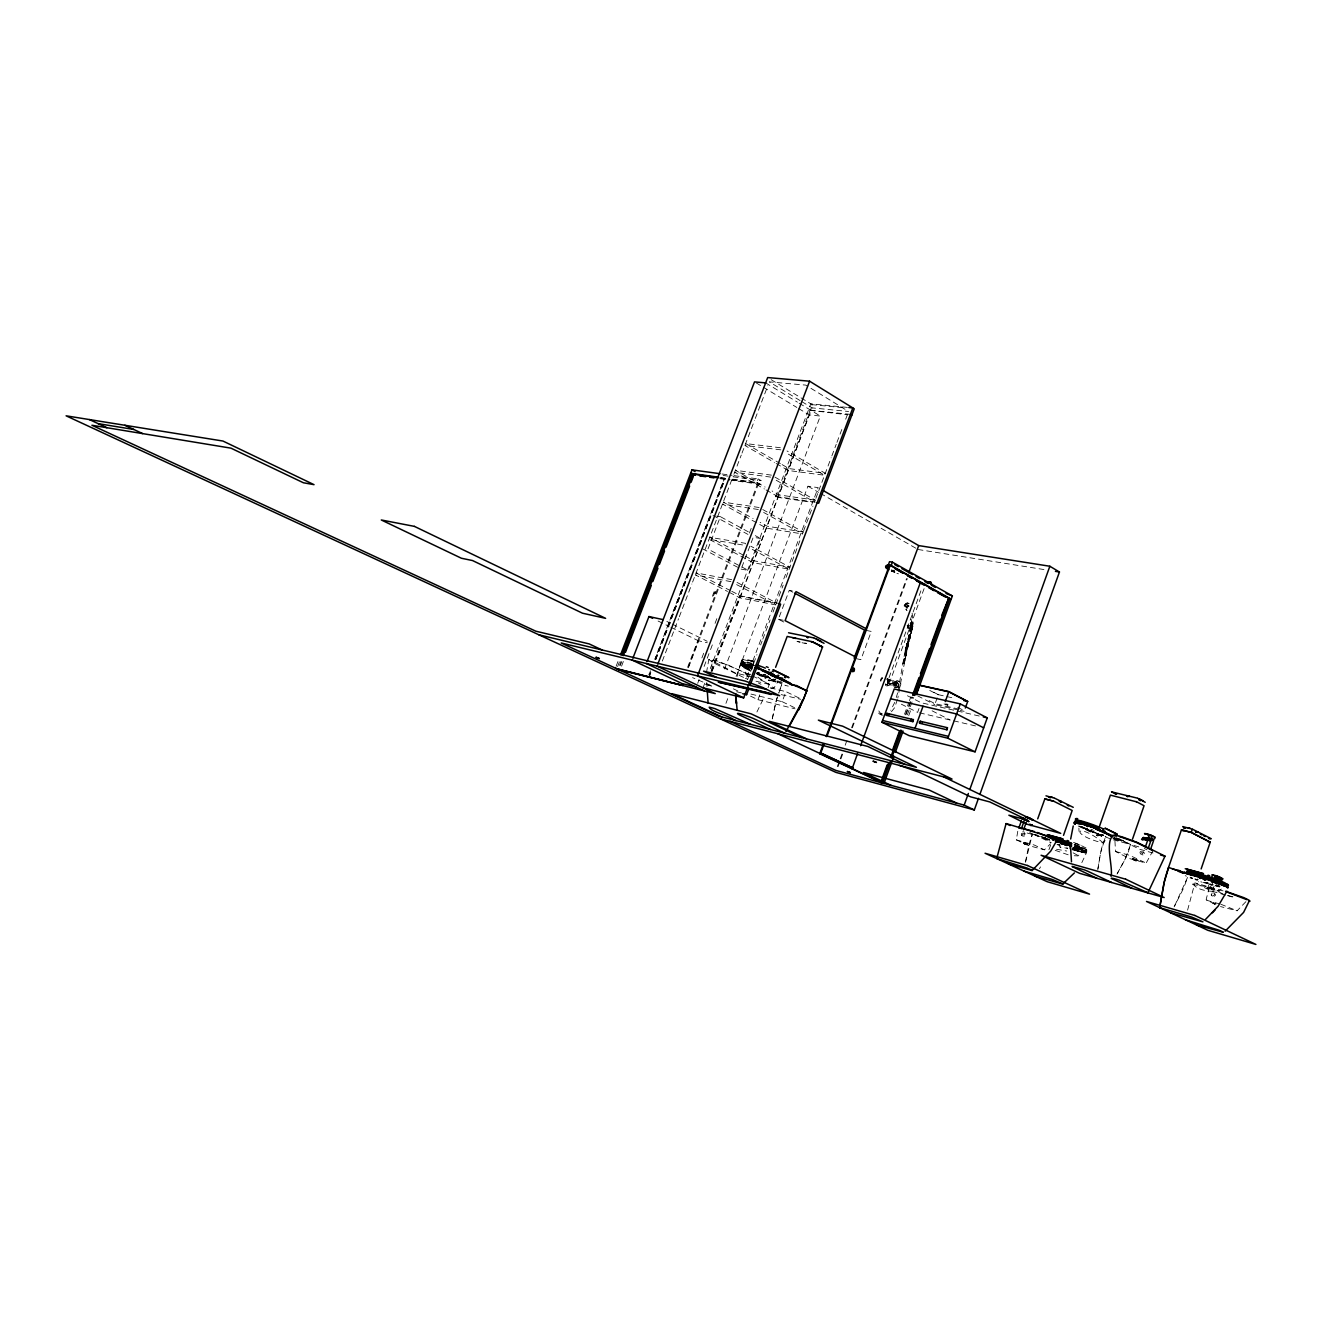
<?xml version="1.0" encoding="UTF-8"?>
<svg xmlns="http://www.w3.org/2000/svg" width="1322" height="1322" viewBox="0 0 1322 1322"><rect width="100%" height="100%" fill="white"/><g stroke="black" fill="none" stroke-linecap="round" stroke-linejoin="round"><path stroke-width="0.75" stroke-dasharray="5 3.75" d="M897.076 680.847C888.252 691.522 902.149 676.302 895.886 685.738M906.545 606.418L905.785 606.848M907.189 607.162L907.404 606.418M907.999 606.864L908.082 605.426L908.131 606.649M1194.989 878.833C1201.665 881.526 1193.749 880.039 1190.808 877.164M743.724 665.858L749.938 669.775M1082.817 851.93L1083.015 850.525L1085.329 851.021A14.641 1.289 19.8 0 0 1074.389 845.502M745.74 666.106L751.64 666.751L745.74 666.106L745.823 664.14L753.738 665.462M748.533 666.751L748.616 664.784L745.823 664.14M747.707 676.269L745.641 673.807L746.054 666.057A14.41 1.619 20.6 0 1 749.987 666.8M744.154 664.933C739.758 668.205 753.986 662.058 744.65 666.949C743.79 666.635 741.295 666.354 741.774 664.669M747.277 665.214C742.634 666.916 755.738 666.024 747.376 666.751M910.759 626.017C917.385 622.712 907.536 620.117 911.155 626.248C915.502 626.198 909.387 628 911.651 623.191C914.014 623.141 912.147 622.48 910.891 622.827C913.006 633.453 912.279 620.415 909.933 615.953M887.227 682.119A2.627 1.785 -63 0 0 887.409 679.178L887.475 681.425L887.376 680.02M887.525 684.432L888.467 680.615L887.161 678.55A3.553 2.429 -63 0 1 888.549 681.954A3.553 2.429 -63 0 1 885.459 685.176M897.109 682.4C887.822 682.02 900.332 693.72 898.563 681.623C883.493 684.085 905.57 692.745 896.994 680.847M895.688 682.846C888.252 681.706 898.762 686.746 894.713 682.615M911.651 625.785L906.181 650.226L911.949 625.802L911.536 633.585M911.949 625.802L903.736 663.743M912.23 625.835L904 663.429M912.527 625.95L904.198 663.727M895.258 685.209L897.208 685.06M897.737 683.391C889.789 679.227 898.861 690.943 895.969 682.317M910.709 623.059C915.832 623.141 908.511 623.455 912.015 622.761M911.42 625.818L910.412 630.875M907.074 625.256L911.073 625.818L910.561 630.825M912.709 626.099L908.974 641.583M912.577 626.149L909.024 641.881M910.957 625.901L905.57 650.193L911.073 625.818M911.271 628.628L912.13 626.116M911.585 628.628L911.833 626.132M910.99 628.594L911.519 626.116M893.655 570.856L893.969 570.046L894.003 571.335M1097.921 868.67L1100.78 851.88A80.84 63.621 -64.6 0 1 1102.68 844.675L1105.242 837.685L1100.433 853.45L1097.772 869.909M1221.379 889.062C1216.455 894.135 1190.461 890.169 1192.907 880.617M912.329 628.396L903.934 663.76L906.793 650.54L897.836 697.983M1082.735 851.318L1083.462 851.979L1081.446 851.566L1082.883 851.484M911.734 626.76L912.907 626.446M911.635 623.24L912.775 622.877L912.345 626.678M1073.497 842.378A15.798 1.421 19.8 0 1 1079.463 844.659L1087.461 848.707L1086.502 852.326A15.748 1.388 19.8 0 0 1078.438 848.03A16.327 1.438 19.8 0 0 1073.778 846.229A14.625 1.289 19.8 0 1 1085.081 851.963L1083.478 851.517M911.023 626.033L908.809 638.212L909.916 633.502M1025.409 862.258L1028.499 846.791A70.33 46.105 -75.4 0 1 1030.35 840.197L1032.366 834.116L1025.228 863.415M1082.586 851.781L1085.279 852.062A14.724 1.305 19.8 0 0 1075.034 846.972M737.23 676.352L740.171 664.784L750.599 666.321M772.246 718.953L776.295 700.379A91.499 61.456 -63.9 0 1 777.039 697.686M706.493 672.468L708.823 659.513L710.03 659.331A23.912 2.627 20.7 0 1 718.292 661.248L750.698 675.079M904.281 663.644L906.677 650.424L904.231 663.578M910.792 633.651L911.271 631.106M772.329 718.623L775.832 702.131L781.765 684.581L778.708 692.381M907.553 608.054L907.768 608.087M907.917 641.269L905.173 650.424L908.115 641.286M898.035 690.976L905.206 650.308L907.817 641.368L905.173 650.424M902.959 663.512L909.47 638.41A47.361 30.142 -80.1 0 0 911.122 630.759M903.124 663.594L905.785 650.721M896.349 684.713L896.085 682.036M906.462 650.308L908.396 641.352M1209.366 887.128L1206.143 899.538L1214.075 903.918M1017.775 831.257L1016.321 839.85L1028.318 845.485L1044.413 849.831L1050.511 843.767M1187.586 910.131L1194.923 882.865L1226.849 891.953M887.393 681.392L887.293 679.227L895.886 681.722M909.668 638.361L910.247 636.146M909.652 636.064L905.289 650.54M756.961 672.733L757.671 673.476L757.886 672.485M897.027 685.242L896.399 684.647M747.161 665.875L746.12 665.561M896.266 697.471L897.671 692.86M894.779 702.312L890.747 710.327M897.374 699.503L894.663 707.65L890.83 712.492M765.256 674.848L764.133 674.303L765.488 674.584M1087.345 828.977L1087.147 828.002M1209.266 883.691L1207.977 887.525C1226.502 894.135 1196.146 885.426 1210.969 888.318M1209.828 889.111L1211.398 884.732M1213.629 880.237L1210.787 888.83L1213.315 890.07M1213.001 889.376L1214.092 886.137M1212.885 903.042L1215.067 903.918M1214.505 904.578L1214.274 903.372L1216.108 903.984M1136.375 859.763C1137.416 863.101 1130.161 858.044 1134.788 859.234M1137.019 860.341L1138.093 860.44M1073.431 849.352L1081.115 851.484L1082.04 849.005L1073.811 847.336M1081.66 851.616L1082.321 849.699M1083.412 851.632L1083.032 850.558M1092.782 829.919L1091.575 829.472L1091.443 831.538M1090.766 829.803L1093.178 832.017M1085.114 850.971L1085.065 852.145L1082.916 851.484M1085.577 850.872L1085.23 851.864L1074.621 847.038M1085.973 852.062L1086.701 849.996M1093.724 832.067L1093.922 830.414M1073.91 848.873L1080.305 850.063A15.137 1.339 19.8 0 0 1083.693 850.889L1083.693 850.889M1074.836 848.542L1073.745 849.749M1026.599 844.824C1021.873 842.164 1025.459 845.981 1026.781 843.882M1023.74 843.75L1024.5 843.006M895.275 681.871C897.506 685.523 895.044 685.49 894.928 685.374M1085.659 852.194L1086.172 850.476M944.073 703.948L947.758 705.221L947.593 704.031M908.743 715.566L911.569 707.799M919.021 708.526L917.6 712.393L901.356 704.196M958.268 709.98L934.753 704.609L938.356 694.678L931.366 691.059M904.512 714.194L908.759 702.56M909.47 700.627L910.875 696.744M905.57 714.442L911.949 696.991M905.917 714.888L912.643 697.157M907.338 714.855L913.717 697.388M837.322 766.545L839.453 760.745M840.181 758.795L842.312 752.978M845.171 745.228L848.03 737.478M851.599 727.794L906.562 578.54M838.082 766.578L840.23 760.761M840.941 758.828L843.089 753.011M852.359 727.811L907.322 578.557M920.905 590.818L887.723 681.227L889.26 681.987M888.268 681.293L889.805 682.053L925.846 583.878M741.097 664.503L741.807 662.553M757.853 673.228L758.316 672.534M892.614 570.674L894.267 571.17M894.548 571.963L894.085 572.112A13.005 2.231 20.2 0 1 891.193 571.005L895.407 572.806L893.92 572.129L894.895 571.864M896.828 682.35C899.059 683.391 894.746 682.367 896.977 682.499M742.22 663.313L742.534 665.396M750.995 694.083L782.161 701.685L785.929 691.621L799.314 698.132M740.403 663.793L741.758 660.174M744.187 666.685L742.7 665.23M765.57 675.36C760.084 674.6 767.421 679.078 769.768 678.054M763.042 676.054L764.116 674.303M767.917 675.889L767.223 677.723L765.587 676.93L766.281 675.096M766.396 675.889L767.834 677.822L768.313 676.567M750.532 696.132L757.952 699.685L759.803 694.794M769.52 680.863L768.627 680.417L769.635 677.69M1048.908 849.732L1051.387 843.172M725.943 703.37L728.125 697.603M736.106 676.467L807.957 486.215L818.169 487.62L746.087 678.847M740.898 664.107L741.873 661.545M742.27 664.751L742.353 663.727A18.227 2.066 20.6 0 1 753.358 665.445M743.295 665.131L742.6 663.859M743.724 665.908L744.964 665.23L743.642 664.255M744.964 665.23L744.22 666.602L741.873 665.065M749.871 669.461L746.021 667.313L747.178 664.536L753.309 668.073M753.358 665.363L753.623 662.421M747.558 679.673L756.994 654.588M760.629 644.938L762.083 641.087M762.811 639.154L770.082 619.869M772.99 612.152L775.171 606.352M775.898 604.435L783.169 585.134M786.078 577.417L788.259 571.633M788.986 569.699L799.893 540.764M758.365 509.515L722.49 504.046L766.446 528.156L802.454 533.939L803.198 531.989L762.645 509.482M803.528 531.114L812.98 506.029M774.956 477.126L815.211 500.113L814.468 502.063L774.196 479.109M815.872 498.311L818.054 492.528M818.781 490.594L831.141 457.792M831.869 455.875L836.231 444.291M836.958 442.358L842.775 426.923M845.683 419.206L847.865 413.422M783.781 622.034L778.377 619.258L789.267 590.323L792.638 590.951M703.007 687.804L705.188 682.053M710.278 668.618L810.816 403.821L848.84 407.54M741.13 569.104L748.417 570.443L760.563 538.484L755.308 535.641M711.021 671.245L739.527 596.156L774.775 603.08M815.261 502.162L775.65 496.444L777.072 497.237L812.204 404.681L846.229 408.002M711.748 671.609L809.163 414.893L820.334 416.05L723.283 672.402M712.211 671.08L812.072 407.87L848.592 411.489M732.718 479.175L756.762 482.513L758.134 478.928L761.224 480.679L759.869 484.265L731.81 480.349M687.589 667.379L757.82 483.158L732.124 479.572M688.432 666.8L698.363 640.757L707.303 642.756M688.398 667.759L758.597 483.588L732.9 480.018M701.899 657.926L704.097 652.159M715.053 623.34L717.251 617.572M749.409 533.03L751.607 527.28M697.702 683.325L699.14 679.574M704.114 666.453L709.815 651.449M710.542 649.581L712.674 643.946M741.84 567.237L753.226 537.261L760.563 538.484M745.36 667.197L746.236 664.883M649.019 676.897L651.234 671.13L649.862 674.997M655.662 659.595L724.985 478.911M655.762 659.628L725.134 478.928L724.357 478.498L654.853 659.215M662.339 661.033L678.566 618.679M679.31 616.746L691.852 584.027M692.579 582.093L719.879 510.854M720.622 508.937L733.165 476.201M733.892 474.284L741.278 455.032M742.006 453.099L754.548 420.379M755.292 418.446L767.834 385.727M748.318 531.841L720.374 516.671L707.948 549.093L748.417 570.443M650.523 670.783L648.953 674.6L650.573 670.783M655.001 659.248L724.357 478.498M616.135 666.222L619.093 658.587M617.605 666.585L619.82 660.851M619.539 665.23L621.01 661.413M620.101 665.759L621.819 661.777M621.555 666.172L623.753 660.438M746.533 665.297L746.583 664.421M1094.467 832.794L1102.912 835.322L1097.376 833.852L1096.45 834.612M1103.573 843.139C1076.653 820.714 1067.73 834.496 1103.573 843.139L1105.655 839.619M768.082 687.688L769.272 684.135L752.499 675.955M770.445 680.45L771.668 679.657M758.018 673.328L756.845 673.493L761.687 675.988M756.928 711.98L763.835 697.785M1153.015 850.624L1146.108 863.117L1129.616 858.606L1115.504 851.467L1114.777 837.917M770.776 680.681L778.113 681.871M1081.826 862.638L1086.387 853.021L1085.197 851.682M1174.647 905.884L1187.619 877.23L1185.305 883.625A78.015 49.724 -75.9 0 1 1182.562 890.268L1174.118 906.826M1039.439 868.752L1040.53 866.885M1117.354 873.429L1124.675 860.126L1130.574 844.428L1128.426 851.649A77.783 58.829 -64.9 0 1 1125.402 858.639L1117.007 874.057M743.708 666.222L744.336 666.305M770.825 688.051L773.981 687.952L778.03 681.474M907.536 602.964L904.066 605.757L907.041 610.632M906.38 603.03L905.405 604.815M909.123 606.054L905.686 604.286L904.099 606.17M905.851 603.394C904.05 605.179 909.139 610.086 906.231 606.798M880.7 681.012C879.659 678.616 883.873 676.203 881.096 679.855A2.495 1.702 -63 0 0 881.146 681.012L882.385 677.657A2.495 1.702 -63 0 0 881.526 678.682M1212.918 902.959L1213.893 903.57M910.445 626.496L912.378 626.182M1215.149 903.835L1214.406 903.389M905.471 605.575L905.041 606.583M1096.682 834.777L1106.068 836.793M895.738 685.242L894.515 683.722L896.382 682.135M1245.902 901.67L1237.128 910.792L1220.503 906.562M1074.224 855.747L1078.074 855.912L1082.421 851.434M906.099 606.467L905.669 605.278M905.95 607.277L906.578 607.393M906.429 608.798L906.727 608.798M906.578 610.186L905.636 609.194M905.289 604.65L904.479 605.84M887.277 683.524L892.003 683.606L893.655 681.788L892.928 680.252L892.697 683.309L887.326 683.606L888.681 680.764L887.624 678.88M904.38 604.865L907.024 604.749M744.022 665.065L744.071 665.032A18.855 2.132 20.6 0 0 747.641 667.032L752.086 669.213M889.524 681.987L888.797 681.458M1115.504 851.467L1129.5 855.284L1145.992 863.002M745.641 673.807L750.566 674.253M1072.39 848.757L1074.555 849.335M894.316 685.044L890.003 684.978A2.627 1.801 -63 0 1 887.492 684.416M890.813 684.267L888.202 682.929L887.409 683.805L888.582 680.599L886.913 678.864M881.708 678.054L880.898 681.127M741.097 664.338L742.369 666.305A21.268 2.396 20.6 0 0 746.418 668.552L748.169 669.411M1016.321 839.85L1034.234 845.022L1044.413 849.831M1101.755 836.446L1097.045 834.099L1103.011 835.669M769.371 684.366L755.837 681.194M741.939 664.338L741.659 664.47A18.211 2.049 20.6 0 1 752.069 666.371M882.98 715.235L879.411 713.963L876.833 711.071M948.023 704.461L946.04 703.948M771.123 679.921L777.319 682.962M1192.394 884.567L1209.647 887.045L1219.347 891.325M1085.709 853.103L1072.588 849.93M1086.932 829.109L1084.271 827.886M885.426 684.862L886.798 684.383L885.443 684.978M895.258 684.945L896.184 682.433M1206.54 900.249L1219.066 903.736M712.178 670.783L711.93 660.719L712.938 660.554L728.24 665.098L750.681 675.559M1084.949 852.012L1083.726 851.566M743.113 659.579L753.077 661.843M768.627 680.4L769.602 680.681M1096.88 834.529L1104.548 836.661M714.161 591.595C708.195 606.087 721.316 583.085 712.707 595.412M714.971 592.008L713.5 595.825M1133.136 859.746L1136.424 860.952M1136.16 859.597L1135.268 859.3L1136.722 859.961M770.941 680.351L782.161 683.077M748.616 664.784L751.937 664.933M907.123 602.931L909.024 603.526M757.605 673.278L756.911 672.964M1025.657 843.667L1026.302 843.651M896.944 682.896L895.572 685.06M907.751 625.141C907.14 628.991 912.345 631.222 911.238 626.083M910.775 625.736L909.338 627.19L910.247 628.958M1141.564 851.17C1137.201 851.897 1143.034 857.466 1144.439 853.995C1143.266 849.848 1142.34 852.012 1140.605 853.962M1143.861 852.31L1142.307 853.417L1142.886 855.103M1091.228 831.274L1083.693 827.82M1082.883 851.996L1085.164 852.393A16.442 1.454 19.8 0 0 1086.502 852.326M1097.921 835.917L1096.467 835.372L1098.004 835.901M850.426 414.331L808.42 410.117L847.815 414.794M1057.848 844.956L1059.98 845.188M1194.972 879.246L1197.418 879.543M1050.131 842.246L1050.263 842.345M1214.158 896.283C1218.058 895.11 1212.191 890.664 1210.969 893.804C1211.316 897.704 1214.158 895.738 1215.05 893.655M1211.266 895.473L1212.158 892.846M1059.649 846.774L1060.971 847.286L1059.682 846.84M771.453 475.143L735.429 470.302L765.091 487.041M770.693 477.11L734.685 472.235L764.364 488.958M722.043 473.987L732.074 475.358M734.074 475.639L758.134 478.928M723.134 475.441L731.149 476.548M733.148 476.812L761.224 480.679M1022.534 833.075C1018.733 834 1024.17 838.346 1025.409 835.388C1024.93 831.588 1022.699 833.818 1021.642 835.57M1025.079 833.769L1023.872 834.661L1024.203 836.264M1085.197 852.773L1083.396 852.459M720.688 477.506L724.704 478.052M720.44 477.953L730.141 479.308M721.217 478.382L725.134 478.928L724.208 478.481M719.779 478.663L729.794 480.068M1056.526 849.269L1066.755 851.021M815.211 500.113L779.038 494.924L772.065 490.974M777.072 497.237L812.716 502.41M759.125 507.516L723.233 502.096L753.11 518.505M716.722 516.092L720.374 516.671M918.03 549.489L1045.322 569.765M803.198 531.989L767.173 526.222L760.133 522.372M773.122 679.31L775.502 679.706M731.677 579.647L696.099 572.905L730.008 590.405M730.917 581.647L695.355 574.872L727.497 591.43M1103.589 835.207L1100.036 834.38M779.203 603.476L738.089 595.396L739.527 596.156M866.224 630.412L871.314 631.437L860.886 659.661L855.813 658.571M1074.257 849.385L1074.803 849.616M1213.199 902.909L1214.158 903.24M778.377 619.258L783.417 620.282M1084.123 852.211L1081.115 851.484M1097.012 833.703L1112.38 839.602M1068.193 854.805L1053.981 849.914M797.265 641.385L800.256 642.013M804.751 642.971L806.255 643.302M799.793 642.244L797.017 641.451M802.041 642.723L806.569 643.682M886.847 679.657L895.589 681.59A1.9 1.305 -63 0 1 896.217 683.623A1.9 1.305 -63 0 1 894.3 685.06M938.356 694.678L954.319 698.247M753.49 661.975A27.993 21.235 -76.3 0 0 748.153 660.339L751.954 660.703M749.376 660.537L752.251 661.198M748.153 660.339L751.012 660.983A28.043 21.251 -76.3 0 1 753.457 661.496M959.012 709.137L935.084 703.684L926.325 699.206M960.218 710.426L964.135 711.319M979.238 716.028L921.137 702.726L904.975 694.496M752.631 665.065L755.49 665.71M771.205 679.905L778.889 681.656M763.752 676.319L766.066 676.963M919.517 712.839L975.785 725.993M770.296 678.318L757.506 673.46M782.26 682.135L771.139 679.458L785.731 685.523M752.548 677.095L735.263 672.931L711.93 660.719M786.012 685.589L788.259 686.118M1082.569 851.732L1079.975 851.071M770.313 687.903L785.929 691.621M1080.124 845.088L1079.496 844.94A16.046 1.438 19.8 0 0 1073.431 842.61M1079.975 851.285L1077.43 850.641M781.17 694.595L800.702 699.305M749.144 664.288L752.681 665.61M711.021 685.49L692.546 677.624M736.569 691.737L742.468 693.174M710.245 685.44L704.444 684.019L711.732 686.151M757.952 699.685L795.034 708.807M1132.64 858.342L1134.838 859.151M1075.53 847.105A15.352 1.355 19.8 0 1 1085.56 851.798A15.352 1.355 19.8 0 1 1080.305 851.318L1072.291 849.534M1026.665 844.064L1027.111 844.345M764.694 676.847L765.587 676.93M765.769 677.244L757.209 673.807M773.287 679.062L775.733 679.706M1112.86 838.247L1122.708 840.825M1213.613 902.992L1215.711 903.752M1217.645 885.773L1219.165 886.186M1118.247 838.925L1113.851 837.553M1113.835 838.247L1122.989 840.693L1127.038 843.056M1114.363 839.288L1122.229 841.387L1118.643 839.619M1113.157 839.801L1130.756 844.527L1117.685 837.966M1138.754 846.857L1131.5 844.791M1153.015 853.021L1139.614 849.236L1115.388 837.322M1044.793 838.429L1045.768 838.693M1048.66 839.487L1049.618 839.751M1072.654 849.335L1075.959 850.244M1034.415 834.347L1037.869 835.306M1038.299 835.752L1034.068 834.579M1190.23 877.527L1192.609 878.188M1027.144 833.009L1045.917 838.165M1081.991 848.08L1073.811 845.816M1206.044 882.303L1208.242 883.046A12.939 1.223 19.4 0 1 1206.821 882.65M1217.843 885.69L1219.776 886.219M1043.438 837.735L1049.156 839.305M1082.074 848.394L1073.877 846.13M1190.064 877.907L1192.51 878.568M1210.274 883.988L1212.968 884.616M1216.339 885.657L1217.562 885.988M1210.638 884.17L1213.067 884.831M1216.703 885.839L1217.926 886.17A12.361 1.14 19.5 0 0 1219.743 886.665M1200.806 881.824L1201.83 882.104M1202.937 882.418L1208.457 883.939M1209.564 884.236L1212.902 885.145M1215.133 885.773L1219.595 886.996M1080.851 851.831L1071.927 849.368M1217.678 885.591L1219.958 886.236M1215.562 885.476L1219.495 886.55M1073.844 847.105L1081.198 849.154M1073.844 847.584L1080.702 849.484M1072.687 847.832L1080.768 849.798A15.319 1.355 19.8 0 0 1085.841 850.112A15.319 1.355 19.8 0 0 1074.026 844.841M1057.022 844.328L1059.914 845.138M1072.39 848.939L1080.471 851.219A15.484 1.372 19.8 0 0 1085.693 851.616A15.484 1.372 19.8 0 0 1074.389 846.493M1064.821 847.782L1067.73 848.592M1207.3 887.872L1213.48 889.557M757.374 673.129L770.313 678.136M1228.088 895.49L1235.839 897.655M1225.461 895.077L1211.448 891.045L1194.939 882.947M1227.444 895.622L1235.392 897.836M748.847 666.106L752.02 667.346M1094.071 832.596L1083.296 827.985M1101.325 834.496L1103.771 835.19M1207.3 883.162L1208.209 883.509M1136.986 860.44L1134.028 859.317M1023.707 842.643L1024.418 843.072M1220.801 904.231L1237.128 910.792M1093.823 832.612L1090.237 831.34M1207.548 883.311L1205.499 882.551M882.204 713.434C881.229 714.343 880.435 714.574 877.478 708.096M769.189 678.087L770.561 678.55M764.397 676.864L761.158 675.691M1135.35 859.779L1136.309 860.242M1024.319 842.825L1025.194 843.238M1026.5 844.163L1023.278 842.94M1097.508 833.538L1098.797 833.984L1084.552 828.183M1206.837 883.079L1204.689 882.319M881.625 714.971L881.543 713.748L881.741 715.004M747.69 679.227L745.377 678.318M945.412 704.031L947.841 705.188M1024.666 832.298L1022.815 831.588M896.911 573.368L898.448 573.814M1066.623 847.782L1067.73 848.162M1024.996 843.056L1027.541 844.047M1025.839 843.849L1024.451 843.337M1198.476 881.625L1198.492 881.791M1135.548 859.994L1132.343 858.556M766.314 677.079L767.768 677.608M1084.784 827.919L1087.097 829.026M1073.1 852.822L1078.405 855.664M907.933 603.096L908.958 603.526M1095.492 832.546L1089.642 830.282M1214.571 903.752L1215.529 903.984M1093.591 832.133L1092.319 831.637A13.336 1.322 19.8 0 1 1087.246 829.489M764.86 676.534L763.389 675.972A14.922 1.702 20.7 0 1 757.308 673.394M1074.935 847.534L1076.819 848.261A15.699 1.355 19.9 0 1 1082.421 850.641M1074.555 847.402L1077.017 848.377A11.551 1.025 19.8 0 1 1082.007 850.757L1082.553 851.236A12.328 1.091 19.8 0 1 1080.223 851.153M1025.955 843.519L1027.888 844.312M1023.823 843.089L1024.897 843.386M1135.697 859.465L1137.432 860.143M1132.756 858.771L1134.507 859.366M763.835 674.947L762.761 674.435M1197.286 879.031L1198.294 879.461M747.194 666.734L750.07 666.09M895.027 684.862L893.821 684.35M1041.389 837.074L1048.858 840.428M892.879 570.575L891.524 569.947A13.005 2.247 20.2 0 0 894.333 571.071M1136.887 859.796L1137.845 860.374M760.761 675.41L756.448 673.311M1090.006 831.158L1083.792 828.117M1043.306 837.52L1048.908 840.148M733.33 688.812L740.634 692.298M1044.81 837.867L1046.512 838.677M1048.197 839.487L1049.899 840.296M1058.327 844.312L1059.996 845.122M1044.43 837.735L1050.659 840.709M1041.406 836.297L1046.958 838.941M1043.389 838.098L1050.841 841.651M1033.854 834.446L1051.287 842.742M1029.689 832.563L1033.308 834.281M1085.213 828.25L1087.262 829.241L1085.511 828.993M782.161 701.685L798.934 709.765M743.575 677.442L714.706 663.479L708.823 659.513M752.036 665.908L748.037 663.941M1079.347 826.068L1089.758 831.158M751.722 666.172L747.707 664.206M658.092 621.026L669.081 626.413M670.915 627.306L698.363 640.757M751.871 667.593L747.806 665.594A19.301 2.198 20.6 0 1 753.837 663.875M752.02 668.271L748.004 666.305A18.756 2.132 20.6 0 1 753.904 664.635M767.074 675.873L768.561 676.6M747.69 666.552L751.706 668.519M758.2 672.204L759.737 672.948M749.888 669.643L746.269 667.99A21.516 2.429 20.6 0 1 742.997 666.238L742.716 666.073A20.359 2.297 20.6 0 1 741.229 663.578A19.632 2.214 20.6 0 1 752.218 666.172M756.994 673.113L762.992 676.22M750.053 670.849L745.129 668.453M756.928 674.203L766.016 678.649M1222.999 893.969L1208.986 887.062M1185.206 875.627L1186.363 876.205M666.833 621.439L670.502 623.24M672.336 624.133L707.171 641.253M1207.482 887.343L1210.093 888.566M1081.446 826.399L1083.247 827.291M1082.272 826.961L1081.363 826.597M1082.834 827.638L1081.875 827.175A11.981 1.173 19.7 0 1 1080.074 826.233M1078.256 826.002L1093.013 833.24M1082.338 827.506L1081.363 827.043A12.675 1.239 19.7 0 1 1079.975 826.333M1144.274 848.46L1147.033 849.831M1113.95 837.652L1119.965 840.643M1083.891 827.853L1086.006 828.911M757.903 677.244L773.981 687.952M758.365 682.978L761.026 684.317M885.476 683.904L888.087 685.226M932.093 710.806L950.154 720.011M887.806 678.781L889.442 679.624M887.079 678.847L888.235 679.425M917.617 695.835L934.753 704.609M729.281 592.339L739.99 597.858L775.717 604.914L734.503 583.514M898.299 681.111L899.935 681.954M929.746 690.431L938.306 694.86M957.739 707.336L962.994 710.046M731.793 591.314L740.717 595.925M737.065 582.44L776.46 602.948M702.445 548.729L737.61 567.254M789.267 590.323L792.853 592.206M743.41 555.174L709.765 537.261L745.492 543.325L744.732 545.325L709.022 539.227L753.309 562.759L789.184 569.187L750.07 548.184M745.178 556.116L754.036 560.842L789.928 567.221L750.83 546.201M713.07 515.497L747.988 534.418M763.653 512.44L802.454 533.939M756.762 482.513L759.869 484.265M766.099 489.95L778.327 496.841M747.409 668.42L748.252 668.899M807.957 486.215L818.599 492.346M820.384 493.354L916.262 548.465M780.36 463.592L745.674 443.564L781.814 447.91L781.054 449.877L744.93 445.497L774.428 462.502M782.095 464.6L789.036 468.599L825.292 473.326L787.02 450.967M776.163 463.51L788.309 470.5L824.564 475.259L786.276 452.934M907.619 604.881L908.677 605.542M743.493 666.338L744.385 666.866M756.283 382.95L761.571 386.14M763.339 387.214L796.819 407.44M798.587 408.515L809.163 414.893M765.653 382.884L797.397 402.136M799.166 403.21L820.334 416.05M771.139 379.662L812.204 404.681M800.107 400.583L769.305 381.876L805.709 385.099L846.873 410.448M801.81 401.624L812.072 407.87M743.295 661.727L744.154 662.272M912.692 622.811L912.758 626.578M912.13 613.16L913.056 622.877M706.708 682.549L706.989 686.68M1078.901 828.117L1079.016 831.34M911.122 622.761L911.222 626.281M910.693 622.86L910.792 626.364M749.64 670.138A14.178 1.586 20.6 0 1 751.788 668.205M750.136 670.254A13.418 1.504 20.6 0 1 752.168 668.42M750.532 667.775A14.178 1.603 20.6 0 1 753.342 666.007M746.913 668.387A19.136 2.165 20.6 0 1 752.218 666.503M747.624 666.552A19.086 2.165 20.6 0 1 753.672 664.867M746.748 668.139A19.301 2.181 20.6 0 1 752.036 666.205M741.857 660.455A20.012 2.297 20.6 0 1 742.7 659.761L743.047 659.661A19.681 2.264 20.6 0 0 742.286 660.256M744.088 664.966A19.566 2.165 20.5 0 0 740.535 664.602L740.287 665.346A20.772 2.313 20.5 0 0 742.353 666.932A21.681 2.479 20.2 0 0 745.211 668.469M747.69 659.777A34.504 26.176 -76.1 0 1 753.821 661.81M750.549 660.422A34.537 26.192 -76.1 0 1 753.342 661.083M1074.175 847.931A11.386 0.992 19.8 0 1 1081.561 851.385A11.386 0.992 19.8 0 1 1077.678 851.021M1073.018 847.551A10.758 0.942 19.8 0 1 1080.867 851.104A10.758 0.942 19.8 0 1 1077.298 850.856M1074.604 845.915A11.386 1.008 19.8 0 1 1082.206 849.451A11.386 1.008 19.8 0 1 1078.339 849.121M1074.769 844.857A15.054 1.339 19.8 0 1 1085.775 849.848A15.054 1.339 19.8 0 1 1080.735 849.501M1074.406 844.147A15.484 1.388 19.8 0 1 1086.32 849.468A15.484 1.388 19.8 0 1 1081.247 849.187M1219.281 886.451A11.7 1.091 19.5 0 1 1217.595 886.021M885.856 685.639A3.553 2.429 -63 0 0 890.053 683.16A3.553 2.429 -63 0 0 887.492 679.541M899.01 687.655A3.569 2.446 -63 0 0 900.563 685.507A3.569 2.446 -63 0 0 899.357 681.706A3.569 2.446 -63 0 0 895.787 684.432M895.87 687.539A3.569 2.446 -63 0 1 895.688 684.416M887.541 683.623A2.627 1.785 -63 0 0 888.681 682.036A2.627 1.785 -63 0 0 888.797 680.219A2.627 1.785 -63 0 0 887.31 679.227M880.254 713.963L880.915 713.054L880.254 713.946M908.644 626.496C907.735 632.329 907.503 621.357 908.627 626.496M745.178 664.817L743.047 664.768L745.178 664.817M894.663 687.258A3.569 2.446 -63 0 0 898.91 684.763A3.569 2.446 -63 0 0 899.059 682.202A3.569 2.446 -63 0 0 894.977 682.053A3.569 2.446 -63 0 0 894.663 687.258"/><path stroke-width="1.5" d="M1070.324 848.658L1070.357 843.8L1071.481 861.795M1183.868 872.768L1168.549 867.414L1181.422 829.935L1191.205 832.463L1210.225 842.197L1201.136 868.934M922.359 722.49L922.112 723.2M778.41 677.36L776.625 676.864L777.319 676.253M784.293 681.045L784.508 679.872L782.971 679.277M931.927 585.282L930.903 582.258L927.333 582.473A3.983 2.71 -60.6 0 1 928.903 581.812L930.341 582.06A3.983 2.71 -60.6 0 1 931.332 585.002L930.407 581.977M1148.438 847.749L1150.801 840.891L1142.291 838.512L1141.564 839.354L1142.836 840.032L1143.398 837.487L1148.306 838.479M1146.091 840.065C1145.348 836.198 1151.842 839.288 1153.643 840.428L1150.718 848.906M1048.941 837.173L1049.8 837.586M789.416 726.059L800.289 706.245A87.583 56.268 -64.1 0 0 803.809 698.413L806.8 690.613L791.432 684.218M1070.671 839.024L1073.233 825.969M1170.648 912.808L1202.921 921.847L1191.552 917.005L1159.658 907.652L1164.368 881.46A75.536 46.534 -75.8 0 1 1166.318 874.371L1168.549 867.414M1159.658 907.652L1163.988 883.03L1168.582 867.579M1147.893 892.862L1165.013 856.16L1137.383 842.494L1123.336 837.305A22.11 2.165 19.6 0 0 1114.248 834.893C1103.986 840.164 1113.306 866.753 1111.075 876.354M1032.102 870.554L1031.474 870.091A13.782 1.008 20 0 0 1026.847 867.959L996.705 858.523L1006.092 823.556L1049.404 836.578A19.714 1.752 19.9 0 1 1055.981 839.718L1056.84 840.445L1050.709 851.137L1032.102 870.554L1008.504 863.977M1195.468 875.379L1197.054 875.28M1187.371 873.247L1187.668 872.206M1098.615 829.654L1099.507 830.034M1129.55 796.505L1126.625 796.026L1128.459 796.422M1127.963 795.927L1126.641 796.009L1127.418 796.505M1127.997 796.422L1126.625 796.158L1128.806 796.175M807.18 637.419L808.056 637.782L807.164 637.154M1217.463 877.031L1217.579 876.949A24.077 19.384 -65.6 0 1 1222.387 878.998L1220.85 877.825A29.695 23.895 -65.8 0 0 1215.414 875.544L1212.274 874.767L1212.026 877.114M1136.176 801.562L1144.059 805.726L1132.508 839.14M1202.97 878.205L1187.024 873.859L1186.71 872.636M1198.922 875.28L1196.922 874.751L1196.774 875.924M1207.746 841.47L1210.225 842.197L1191.254 832.348L1192.113 829.819M1148.256 837.983L1149.016 835.157A25.647 16.343 -75.9 0 0 1144.885 833.967L1147.661 834.331A31.629 20.144 -75.8 0 1 1152.404 835.785L1154.85 837.09C1156.122 841.932 1146.257 836.776 1149.429 838.363M1145.381 846.939L1147.744 840.081L1142.869 839.321M1151.396 838.809L1152.222 836.066A25.68 16.343 -75.9 0 0 1148.008 834.793L1147.661 834.331M1053.75 801.231L1044.76 798.885L1053.651 801.198L1072.175 810.469L1063.516 835.339M1094.286 826.944L1094.104 828.051M1098.301 829.605L1098.07 828.349L1098.979 828.58M1098.318 829.34L1098.632 828.464M1099.392 826.514L1110.381 795.117L1136.523 801.81M1059.203 840.676L1056.129 840.809M1067.449 843.899L1067.383 843.056A15.12 1.339 19.8 0 0 1065.813 842.56M1037.704 818.863L1044.81 799.017M1048.544 837.586L1049.057 836.578L1062.888 840.362M1018.816 828.084L1021.394 820.797M1021.361 828.778L1024.087 821.111M1023.575 829.836L1026.302 822.168M978.478 798.323L974.331 809.94L964.184 805.115L968.365 793.464M969.77 789.581L1049.85 566.246L918.707 545.589L823.457 490.677M979.866 794.456L1059.451 572.013L1049.85 566.246M965.324 708.03L967.704 701.437L948.882 691.621L919.484 685.127L915.898 694.959M975.058 751.838L987.253 717.863L960.301 703.899L894.217 688.993L881.923 722.242L909.139 735.66L975.058 751.838L947.791 738.188L881.923 722.242M945.263 701.602L948.882 691.621M947.791 738.188L960.301 703.899M893.887 756.283L883.988 783.434L777.815 733.76M895.308 752.4L903.091 731.066M916.526 694.232L952.369 595.925L892.4 562.147L889.541 561.668L888.301 565.023L891.16 565.502L951.179 599.197M915.022 728.306L923.053 706.212M887.178 764.843L880.816 782.293L819.756 753.738L823.309 744.121M892.846 749.326L899.208 731.892M912.643 695.042L919.021 677.608M920.426 673.724L929.63 648.524M931.035 644.64L940.239 619.44M941.661 615.556L948.733 598.238L913.353 695.207M881.51 782.475L888.582 763.091M890.714 757.275L900.613 730.124M890.35 761.422L882.567 782.773L879.758 782.013L881.179 782.674M891.772 757.539L901.67 730.372M914.411 695.455L949.807 598.436M908.71 572.723L918.707 545.589M852.145 768.743L857.648 753.309M860.605 745.691L920.442 582.358M853.07 768.032L820.681 753.011L853.07 768.032L851.302 768.495M854.111 658.207L864.522 630.065L794.638 593.148M888.83 569.799L885.558 566.923L889.128 566.593M826.151 736.42L889.458 565.254M820.45 753.92L824.003 744.303M826.845 736.602L890.169 565.37L948.733 598.238M821.375 753.193L819.756 753.738M891.16 565.502L892.4 562.147M775.617 667.28L787.185 636.427L812.402 641.748L822.565 646.904L806.519 690.398M798.934 709.765L802.652 699.768M780.195 677.608L781.153 678.864L779.336 678.12M703.007 687.804L743.675 697.851L852.839 407.936L848.84 407.54M742.733 693.736L746.616 694.678L748.781 688.911M750.235 685.06L780.658 604.237L779.203 603.476M760.266 668.354L760.133 669.428L757.605 668.403M681.904 685.06L683.077 684.515M817.244 502.459L818.665 503.269L854.227 408.795L809.593 381.199L697.504 675.873L743.675 697.851M649.119 676.93L650.275 676.401L649.928 677.294L648.21 676.517M657.794 664.189L767.685 377.563L809.593 381.199M632.891 658.224L648.953 616.548L663.165 619.638M647.036 661.611L754.515 381.893L765.653 382.884M620.563 654.754L691.984 469.872L720.044 473.706M622.034 655.117L692.133 473.54L695.223 475.242L690.646 473.326L718.689 477.225M623.224 655.679L693.29 474.168L718.49 477.688M625.504 652.225L651.3 585.382M652.787 581.564L657.943 568.196M659.414 564.378L664.569 551.01M666.057 547.176L689.638 486.066M691.125 482.249L693.323 476.515M1067.036 844.064L1065.681 843.436A17.252 1.52 19.8 0 0 1061.897 842.296L1060.938 842.031M1144.373 838.528L1144.009 838.875M805.065 690.067L806.767 690.927L803.479 699.206L785.962 731.595M1226.932 891.177L1218.058 906.297L1205.532 919.401M1143.48 838.792L1144.538 838.644M1107.34 833.918L1108.927 834.43M1225.577 891.276L1243.176 897.407A20.97 1.9 19.4 0 1 1249.472 900.513L1243.589 912.411L1225.114 931.217M1025.641 817.145L1025.938 816.93A22.97 17.037 -65.7 0 1 1030.02 818.781L1032.284 819.871A22.953 17.037 -65.7 0 0 1028.202 818.021L1027.905 818.235M1075.414 822.912L1074.026 823.259A18.558 1.785 19.6 0 0 1075.017 824.25M1187.106 873.611L1182.628 872.652M1212.373 912.824L1215.182 909.8M1074.406 872.9L1062.706 884.088L1035.01 876.122M1215.926 878.122L1216.108 877.428M853.351 668.221L852.459 671.725L853.946 668.304M1114.743 836.082L1116.743 835.934M1127.088 796.406L1127.947 796.406M1187.123 871.495L1197.947 874.453M779.633 678.236L780.476 678.368M928.639 582.258L930.225 581.994M1030.482 824.366L1029.375 824.284M1220.85 877.841L1220.223 877.907A24.093 19.384 -65.6 0 0 1215.546 875.858L1214.141 878.287M1047.255 834.711L1063.218 839.04M1127.649 795.827L1127.831 796.191M1211.53 880.485L1216.537 882.187A15.996 1.487 19.5 0 1 1226.452 886.781M1178.183 871.215L1183.405 873.313M1249.075 901.307L1250.001 901.174M946.949 729.794L947.51 727.728L920.145 721.217L919.269 722.225L919.583 723.25L946.949 729.794L947.345 727.678M912.891 721.663L913.436 719.631L886.897 713.318L886.021 714.31L886.351 715.334L912.891 721.663L913.271 719.581M919.765 723.299L920.31 721.267M886.517 715.384L886.897 713.318M1077.562 818.748L1077.149 818.797A17.864 1.785 19.7 0 0 1075.397 818.913M788.556 632.775L813.724 637.898M1126.823 795.976L1127.302 795.894M1149.066 838.792L1152.239 840.081M1197.484 832.182L1195.865 831.786L1197.649 832.216M1208.506 879.18L1212.671 880.634M760.233 669.246L764.595 670.948M1165.013 856.16L1160.518 855.037M1061.004 801.727L1059.583 800.768L1061.236 801.776M1060.822 801.463L1059.566 800.818L1060.988 801.363M1196.046 831.984L1198.013 832.182M889.491 565.634C887.359 564.015 884.782 567.65 886.5 565.486A13.005 2.247 20.2 0 1 888.566 565.436M822.581 646.987L812.22 641.814M1067.697 844.196L1071.2 845.469A15.352 1.355 19.8 0 0 1062.029 842.56M699.883 475.408L705.7 476.217M709.583 476.763L715.4 477.573M699.735 475.87L705.75 476.713M709.749 477.275L713.764 477.837M888.153 566.593L889.161 566.741M1196.757 831.72L1197.17 832.182M1052.279 839.536L1054.245 839.536L1037.539 832.48M1094.17 827.886L1097.756 829.555M1055.419 571.368L1059.451 572.013M98.159 423.651L133.77 429.452M790.391 683.11L771.271 673.807A19.301 2.181 20.6 0 0 755.457 667.346M919.732 582.225L920.575 582.424M952.369 595.925L945.99 593.429M1186.528 873.098L1187.189 870.669L1203.136 874.999M1196.129 831.588L1197.17 831.869M1127.088 796.075L1128.542 796.075M750.516 724.357L714.971 708.675A16.723 1.52 20.6 0 0 709.203 707.204C710.509 711.583 729.1 715.78 734.074 719.862L736.156 720.639M1071.646 845.683L1071.365 845.551A15.484 1.372 19.8 0 0 1062.095 842.411L1055.22 840.544M1212.34 880.733L1214.274 881.196M1152.668 850.591L1135.978 842.279L1119.42 836.562M792.919 637.832L795.927 638.476M811.064 641.682L812.799 642.029M819.904 646.194L821.425 646.524M1057.749 840.412L1056.509 840.081M920.889 685.639L948.816 691.819L966.299 700.924M963.788 700.561L967.704 701.437M780.377 678.483L782.293 677.971M983.254 716.954L987.253 717.863M790.407 684.284L796.158 685.606M890.532 698.727L956.665 713.979M779.848 679.227L782.128 679.756M1080.404 823.722L1074.604 822.862L1075.183 823.771M538.897 634.808L766.644 689.423M1221.991 880.155L1221.33 879.989A17.45 1.653 19.4 0 0 1214.835 877.494M882.567 720.473L948.452 736.371M1137.251 798.108L1111.521 791.861L1116.082 794.158M1025.327 817.062L1028.103 817.74A28.291 20.987 -65.8 0 1 1032.862 819.772M1196.41 831.885L1197.451 831.951M696.281 687.076L682.053 683.557L632.164 660.108M615.408 668.122L620.068 669.99M618.068 669.048L682.73 685.44L618.878 669.428M618.613 669.626L715.252 693.604L657.051 666.123M1114.628 793.382L1116.859 793.927M1172.333 868.868L1178.431 870.537M1187.751 827.655L1190.147 828.266M1185.586 828.15L1183.421 827.589L1185.074 828.448M1050.445 796.802L1052.543 797.348M1048.544 797.282L1050.461 797.777M1207.333 878.816L1204.408 877.973M720.143 718.755L952.055 779.071L842.643 726.175L818.368 720.126L916.427 767.322L718.986 716.193L561.206 642.988L779.65 695.702L762.282 687.308L745.426 681.144L703.568 671.163L716.623 677.426M1065.664 843.618L1066.606 843.866M1154.85 837.09L1149.281 834.975A31.596 20.144 -75.8 0 0 1144.522 833.488M1142.985 837.553L1146.042 838.363M1147.744 840.081L1150.801 840.891M1186.429 873.429L1202.376 877.246A16.839 1.57 19.5 0 1 1227.295 886.897M1182.711 826.564L1192.213 829.125M1022.038 818.979L1025.261 819.904M964.184 805.115L835.884 770.429L730.075 721.333M974.331 809.94L835.95 772.395L66.1 415.819L222.922 441.036L314.041 484.662L303.382 482.761L230.92 448.141L91.929 425.254L535.84 631.205L589.166 643.913L602.039 649.945M1186.875 869.066L1203.499 873.578M1203.152 878.75L1204.673 879.163M1200.326 877.99L1201.467 878.287M1063.103 843.899L1060.641 843.238M1045.983 795.827L1054.328 798.108M1203.251 873.759L1185.239 868.736M1192.345 872.669L1194.295 873.198M1197.22 873.991L1198.195 874.255M1198.922 874.718L1199.897 874.982M1201.863 875.511L1202.838 875.775A16.641 1.553 19.4 0 1 1220.503 881.873M1191.469 873.247L1192.989 873.644M1200.359 875.66L1201.929 876.139M1198.79 875.693L1202.838 876.8M1048.643 835.058L1061.996 838.71M1034.366 831.538L1018.882 827.407M1187.569 873.66L1202.342 877.709A18.525 1.719 19.5 0 1 1208.143 879.461L1224.8 885.938M1055.435 841.337L1062.64 843.337M1199.451 877.411L1201.929 878.105M1199.5 878.139L1200.707 878.469M1203.152 879.147L1204.359 879.477M1053.452 838.346L1056.014 839.04M1057.716 839.503L1058.575 839.751M1060.294 840.214L1061.136 840.445M1203.516 879.328L1204.739 879.659M1050.643 837.817L1062.607 841.089A15.319 1.355 19.8 0 1 1071.134 843.8M1061.698 841.37L1063.202 841.817M1061.054 841.602L1062.888 842.114M1052.626 839.817L1053.502 840.065M1056.675 840.858L1062.095 842.593M1057.104 841.486L1062.111 842.874A17.054 1.504 19.8 0 1 1067.284 844.461L1069.812 845.303M1062.029 843.304L1064.045 843.866M1060.955 843.684L1062.392 844.147M1062.425 842.676L1063.995 843.122M1191.254 832.348L1181.422 829.836L1183.157 830.86M1204.226 878.733L1206.936 879.51M1024.137 871.148L1052.163 879.411L1063.103 884.005M1226.849 891.953L1246.778 899.654M1065.929 844.692L1067.019 845.022M1132.177 888.367L1111.174 878.337L1112.827 878.337A15.467 1.256 19.7 0 1 1119.156 880.138L1148.405 892.961M1207.779 879.064L1206.375 878.353A18.739 1.752 19.5 0 0 1202.128 877.097L1183.967 872.14L1185.884 873.115M1207.961 875.164L1209.663 875.709M1024.864 819.326L1022.402 817.839M1067.168 840.478L1068.705 840.974M1086.403 825.903L1088.006 826.432M1023.757 819.508L1025.31 820.053M899.472 765.405L919.848 772.494L970.546 796.819L989.748 801.925L1028.07 820.367L1008.868 815.195L1026.963 824.217L1060.723 833.372L943.858 776.939M1026.797 820.731L1028.962 821.458M1212.836 881.443L1218.52 883.592A17.054 1.553 19.6 0 1 1224.354 886.104M1215.827 882.6L1218.421 883.641M1096.698 829.208L1100.532 830.794M762.844 670.634L767.421 672.534M766.347 666.685L768.181 667.461M1196.575 925.003L1223.296 932.258A14.658 1.107 19.6 0 0 1218.851 930.159L1185.487 919.798M1192.543 829.225L1211.316 838.759M1101.623 831.108L1099.987 830.365L1103.027 831.703M1103.87 832.662L1095.773 829.076M1145.232 802.305L1137.73 798.273M89.367 419.553L106.884 427.717M721.68 716.888L671.675 693.67L751.061 713.814L801.463 737.544M824.052 643.302L814.253 638.08M784.938 733.264L754.3 718.904A11.815 1.107 20.6 0 0 749.69 716.987L744.484 715.103A10.989 1.025 20.6 0 0 738.32 713.417A11.121 1.041 20.6 0 0 737.511 713.483L737.874 713.996A11.865 1.107 20.6 0 0 740.072 715.252L770.577 729.546M124.846 425.271L142.644 433.599M891.045 785.334L863.613 772.494L929.168 790.044L956.649 803.082M1111.686 882.501L1088.155 871.429A10.559 0.859 19.8 0 0 1084.321 869.843L1072.109 866.389A10.609 0.859 19.8 0 0 1073.514 867.265L1096.929 878.287M646.309 663.528L704.428 690.91M806.486 738.849L769.255 721.3L867.761 746.434L905.223 764.43M768.958 672.931L770.842 673.823M1010.107 825.556L1006.158 823.656M745.129 693.967L746.616 694.678M1178.761 870.669L1183.884 873.148M771.387 674.336L790.887 683.92M1103.721 832.249L1105.242 833.339M772.924 674.468L764.116 670.518A20.491 2.313 20.6 0 0 757.159 667.858A19.632 2.214 20.6 0 0 755.49 667.28M768.611 673.774L776.13 677.475M648.953 616.548L652.605 618.349M1054.791 798.273L1073.249 807.329M773.139 669.709L788.705 677.393M773.221 670.072L788.804 677.756M1178.679 870.289L1184.909 873.346M772.246 671.229L773.254 671.725M784.425 677.228L785.433 677.723M777.947 675.112L778.955 675.608M769.305 672.303L773.701 674.468M806.767 690.927L796.538 685.49M785.912 681.227L771.205 674.022A19.136 2.165 20.6 0 0 757.456 668.271M1105.258 828.431L1117.189 834.347M1104.002 830.86L1105.456 831.588M1087.064 825.457A17.087 1.669 19.7 0 1 1103.523 831.918L1112.066 835.95M1103.424 831.902L1111.67 835.95M792.522 685.143L761.72 670.436M771.866 675.79L772.94 676.319M1117.057 834.017L1105.142 828.101M1106.96 833.29L1109.588 834.595M1112.215 836.793L1097.789 829.125A18.31 1.785 19.7 0 0 1091.708 826.795A17.533 1.719 19.7 0 0 1075.91 822.185A18.178 1.785 19.7 0 0 1075.298 823.474L1075.447 823.589A17.087 1.669 19.7 0 1 1084.684 824.697M1104.399 832.579L1111.703 836.182M1059.17 801.198L1060.806 801.991M1067.284 805.214L1068.887 806.023M1212.274 874.767L1214.439 875.842M956.566 713.93L983.684 727.844M816.517 639.022L821.375 641.517M1139.415 798.951L1143.15 800.884M1138.837 799.843L1140.539 800.719M1195.402 831.505L1197.054 832.364M1200.326 834.05L1201.962 834.893M1203.582 835.719L1205.218 836.562M1208.473 838.231L1210.093 839.073M855.466 656.869L785.103 620.629L796.009 591.595L865.927 628.594M774.593 677.145L776.064 677.905M1026.764 820.4L1028.632 821.623M691.984 469.872L695.058 471.574M894.829 568.262L903.769 573.269M907.338 575.285L912.709 578.292M916.278 580.292L925.069 585.233M928.589 587.216L933.894 590.19M937.43 592.173L946.255 597.114M895.358 568.972L902.43 572.938M907.718 575.913L911.255 577.896M916.543 580.87L923.599 584.82M928.903 587.794L934.191 590.769M937.728 592.752L944.784 596.701M894.829 564.643L898.365 566.626M901.885 568.609L912.477 574.574M915.997 576.557L919.534 578.54M924.822 581.515L928.341 583.498M931.878 585.481L935.398 587.48M850.426 414.331L851.814 415.191M1111.885 835.074L1112.942 835.983M1143.513 839.206C1152.007 841.255 1143.596 838.181 1143.365 838.892M737.131 710.03L735.792 695.521M707.27 690.795L708.096 703.139M736.139 698.793L736.453 703.502L735.825 693.918M756.101 666.899A14.178 1.603 20.6 0 1 757.506 667.379M758.117 667.081A18.227 2.066 20.6 0 1 759.109 667.445M755.523 667.676A18.343 2.066 20.6 0 1 759.043 668.932M770.709 672.287A18.855 2.132 20.6 0 1 771.304 672.567M756.432 664.751A19.301 2.198 20.6 0 1 765.388 668.139M768.693 669.543A19.301 2.198 20.6 0 1 769.47 669.89M1064.97 844.775A11.386 0.992 19.8 0 1 1066.854 845.353M1064.491 844.708A10.758 0.942 19.8 0 1 1067.069 845.485M1064.788 842.626A11.386 1.008 19.8 0 1 1067.713 843.502M1062.822 840.908A15.054 1.339 19.8 0 1 1071.944 843.816M1066.094 843.568A16.327 1.438 19.8 0 1 1071.134 845.27M1062.822 840.329A15.484 1.388 19.8 0 1 1071.481 843.089M1071.547 846.278A16.657 1.438 19.9 0 0 1066.16 844.428A17.384 1.405 19.8 0 0 1062.558 843.287M1025.839 816.649A28.307 20.987 -65.8 0 1 1030.598 818.682M1076.372 820.698A16.756 1.653 19.7 0 1 1076.901 820.731M1077.562 820.797A16.756 1.653 19.7 0 1 1078.372 820.945M1079.81 821.243A16.756 1.653 19.7 0 1 1082.123 821.838M1082.768 822.02A16.756 1.653 19.7 0 1 1083.429 822.201M1077.066 822.714A16.261 1.586 19.7 0 1 1080.388 823.408M1081.099 823.589A16.261 1.586 19.7 0 1 1085.065 824.73M1085.94 825.011A16.261 1.586 19.7 0 1 1088.617 825.886M1089.526 826.2A16.261 1.586 19.7 0 1 1092.319 827.192M1076.488 821.573A16.294 1.603 19.7 0 1 1076.769 821.573M1078.769 821.871A16.294 1.603 19.7 0 1 1079.264 821.987M1080.322 822.234A16.294 1.603 19.7 0 1 1080.884 822.367M1082.701 822.846A16.294 1.603 19.7 0 1 1084.784 823.474M1087.147 824.217A16.294 1.603 19.7 0 1 1088.832 824.763M1091.46 825.672A16.294 1.603 19.7 0 1 1092.336 826.002M1076.405 822.747A16.376 1.603 19.7 0 1 1080.95 823.672M1082.635 824.135A16.376 1.603 19.7 0 1 1084.271 824.631M1086.122 825.209A16.376 1.603 19.7 0 1 1087.973 825.82M1090.039 826.514A16.376 1.603 19.7 0 1 1091.922 827.192M1075.315 821.243A17.054 1.686 19.7 0 1 1075.315 821.061M1076.009 820.863A17.054 1.686 19.7 0 1 1076.538 820.896M1077.215 820.979A17.054 1.686 19.7 0 1 1078.041 821.111M1078.488 821.21A17.054 1.686 19.7 0 1 1080.636 821.706M1081.231 821.871A17.054 1.686 19.7 0 1 1081.859 822.036M1082.52 822.218A17.054 1.686 19.7 0 1 1083.197 822.4M1083.891 822.615A17.054 1.686 19.7 0 1 1084.602 822.813M1085.329 823.044A17.054 1.686 19.7 0 1 1086.056 823.275M1086.816 823.507A17.054 1.686 19.7 0 1 1087.576 823.755M1088.353 824.019A17.054 1.686 19.7 0 1 1089.146 824.284M1090.733 824.829A17.054 1.686 19.7 0 1 1094.732 826.283M1096.285 826.878A17.054 1.686 19.7 0 1 1097.789 827.473M1103.027 829.737A17.054 1.686 19.7 0 1 1103.556 830.001M1075.232 823.325A17.236 1.686 19.7 0 1 1083.296 824.069A17.236 1.686 19.7 0 1 1103.589 831.753M1075.315 820.251A17.236 1.702 19.7 0 1 1076.587 820.004M1076.918 820.037A17.236 1.702 19.7 0 1 1078.091 820.218M1078.554 820.318A17.236 1.702 19.7 0 1 1102.763 828.663M1103.325 828.927A17.236 1.702 19.7 0 1 1103.887 829.191M1075.761 818.748A17.583 1.752 19.7 0 1 1077.496 818.615M1075.1 823.011A17.467 1.669 19.6 0 1 1079.264 823.804M1217.595 876.635A29.662 23.895 -65.8 0 1 1223.032 878.899M1204.689 879.642A11.7 1.091 19.5 0 1 1205.614 879.89M1211.927 881.939A11.7 1.091 19.5 0 1 1213.034 882.336M1215.166 883.146A11.7 1.091 19.5 0 1 1217.116 883.922M1204.325 879.461A12.361 1.14 19.5 0 1 1205.3 879.725M1211.977 881.89A12.361 1.14 19.5 0 1 1213.15 882.319M1215.397 883.162A12.361 1.14 19.5 0 1 1216.455 883.575M1205.02 877.395A12.361 1.157 19.4 0 1 1206.061 877.676M1212.059 879.609A12.361 1.157 19.4 0 1 1214.538 880.502M1215.843 880.997A12.361 1.157 19.4 0 1 1218.173 881.923M1228.452 885.129A16.822 1.586 19.4 0 1 1227.659 885.426A16.36 1.537 19.4 0 1 1227.527 885.707M1223.412 882.848A16.36 1.537 19.4 0 1 1223.924 883.096M1226.056 884.17A16.36 1.537 19.4 0 1 1226.386 884.368M1215.182 881.526A15.881 1.471 19.5 0 1 1225.378 885.955M1226.039 886.368A15.881 1.471 19.5 0 1 1226.304 886.55M1213.266 879.659A15.897 1.487 19.4 0 1 1215.827 880.601M1217.463 881.229A15.897 1.487 19.4 0 1 1218.256 881.543M1220.454 882.435A15.897 1.487 19.4 0 1 1221.759 882.997M1223.428 883.757A15.897 1.487 19.4 0 1 1224.783 884.401M1206.424 877.378A16.442 1.537 19.4 0 1 1208.176 877.94M1202.227 877.362A16.69 1.553 19.5 0 1 1226.552 886.665M1227.527 885.36A16.641 1.553 19.4 0 1 1227.543 886.104M1221.776 882.402A16.641 1.553 19.4 0 1 1222.966 882.931M1223.511 883.179A16.641 1.553 19.4 0 1 1224.04 883.427M1224.998 883.889A16.641 1.553 19.4 0 1 1225.444 884.104M1226.221 884.517A16.641 1.553 19.4 0 1 1226.552 884.715M1227.113 885.062A16.641 1.553 19.4 0 1 1227.345 885.211M1227.411 887.839A17.88 1.669 19.5 0 0 1228.072 887.74A17.12 1.586 19.5 0 0 1220.223 883.327A17.748 1.653 19.5 0 0 1206.837 878.502M1227.576 887.161A16.839 1.57 19.5 0 1 1227.593 887.574M1203.07 874.966A16.822 1.586 19.4 0 1 1225.511 883.179M1226.353 883.608A16.822 1.586 19.4 0 1 1227.064 884.005M1227.626 884.352A16.822 1.586 19.4 0 1 1228.32 884.914M1214.885 877.246A17.169 1.619 19.4 0 1 1221.28 879.692M1206.903 879.444A18.111 1.653 19.6 0 1 1212.836 881.443M1202.888 878.172A18.888 1.619 19.4 0 1 1206.837 879.394M887.872 569.237A13.005 2.231 20.2 0 1 885.955 567.766L886.071 566.626A13.005 2.231 20.2 0 1 888.153 566.477M1030.813 825.49L1032.135 824.862L1030.813 825.49M910.676 720.391L911.37 719.449L910.676 720.391M1149.892 837.239L1149.909 837.14M888.318 715.152L888.946 714.177L888.318 715.152M852.905 670.684C854.623 674.617 855.185 664.024 852.905 670.684M765.322 671.328L766.975 672.138L765.339 671.279M596.139 657.298L599.329 658.554L596.139 657.298M873.214 761.224L876.387 762.43L873.214 761.224M847.419 771.519L850.327 772.626L847.419 771.519M414.381 526.371L381.281 519.976L461.411 558.248L472.516 560.545L582.506 613.21L605.608 618.349L414.381 526.371M767.504 692.778L718.276 682.169L771.205 694.496L767.504 692.778M1125.716 879.213L1041.092 855.251L1079.71 873.363L1164.186 897.539L1125.716 879.213M1027.442 865.497L985.072 853.252L1047.206 881.708L1089.543 894.135L1027.442 865.497M1194.857 915.468L1146.505 901.455L1207.796 930.275L1255.9 944.437L1194.857 915.468"/></g></svg>
